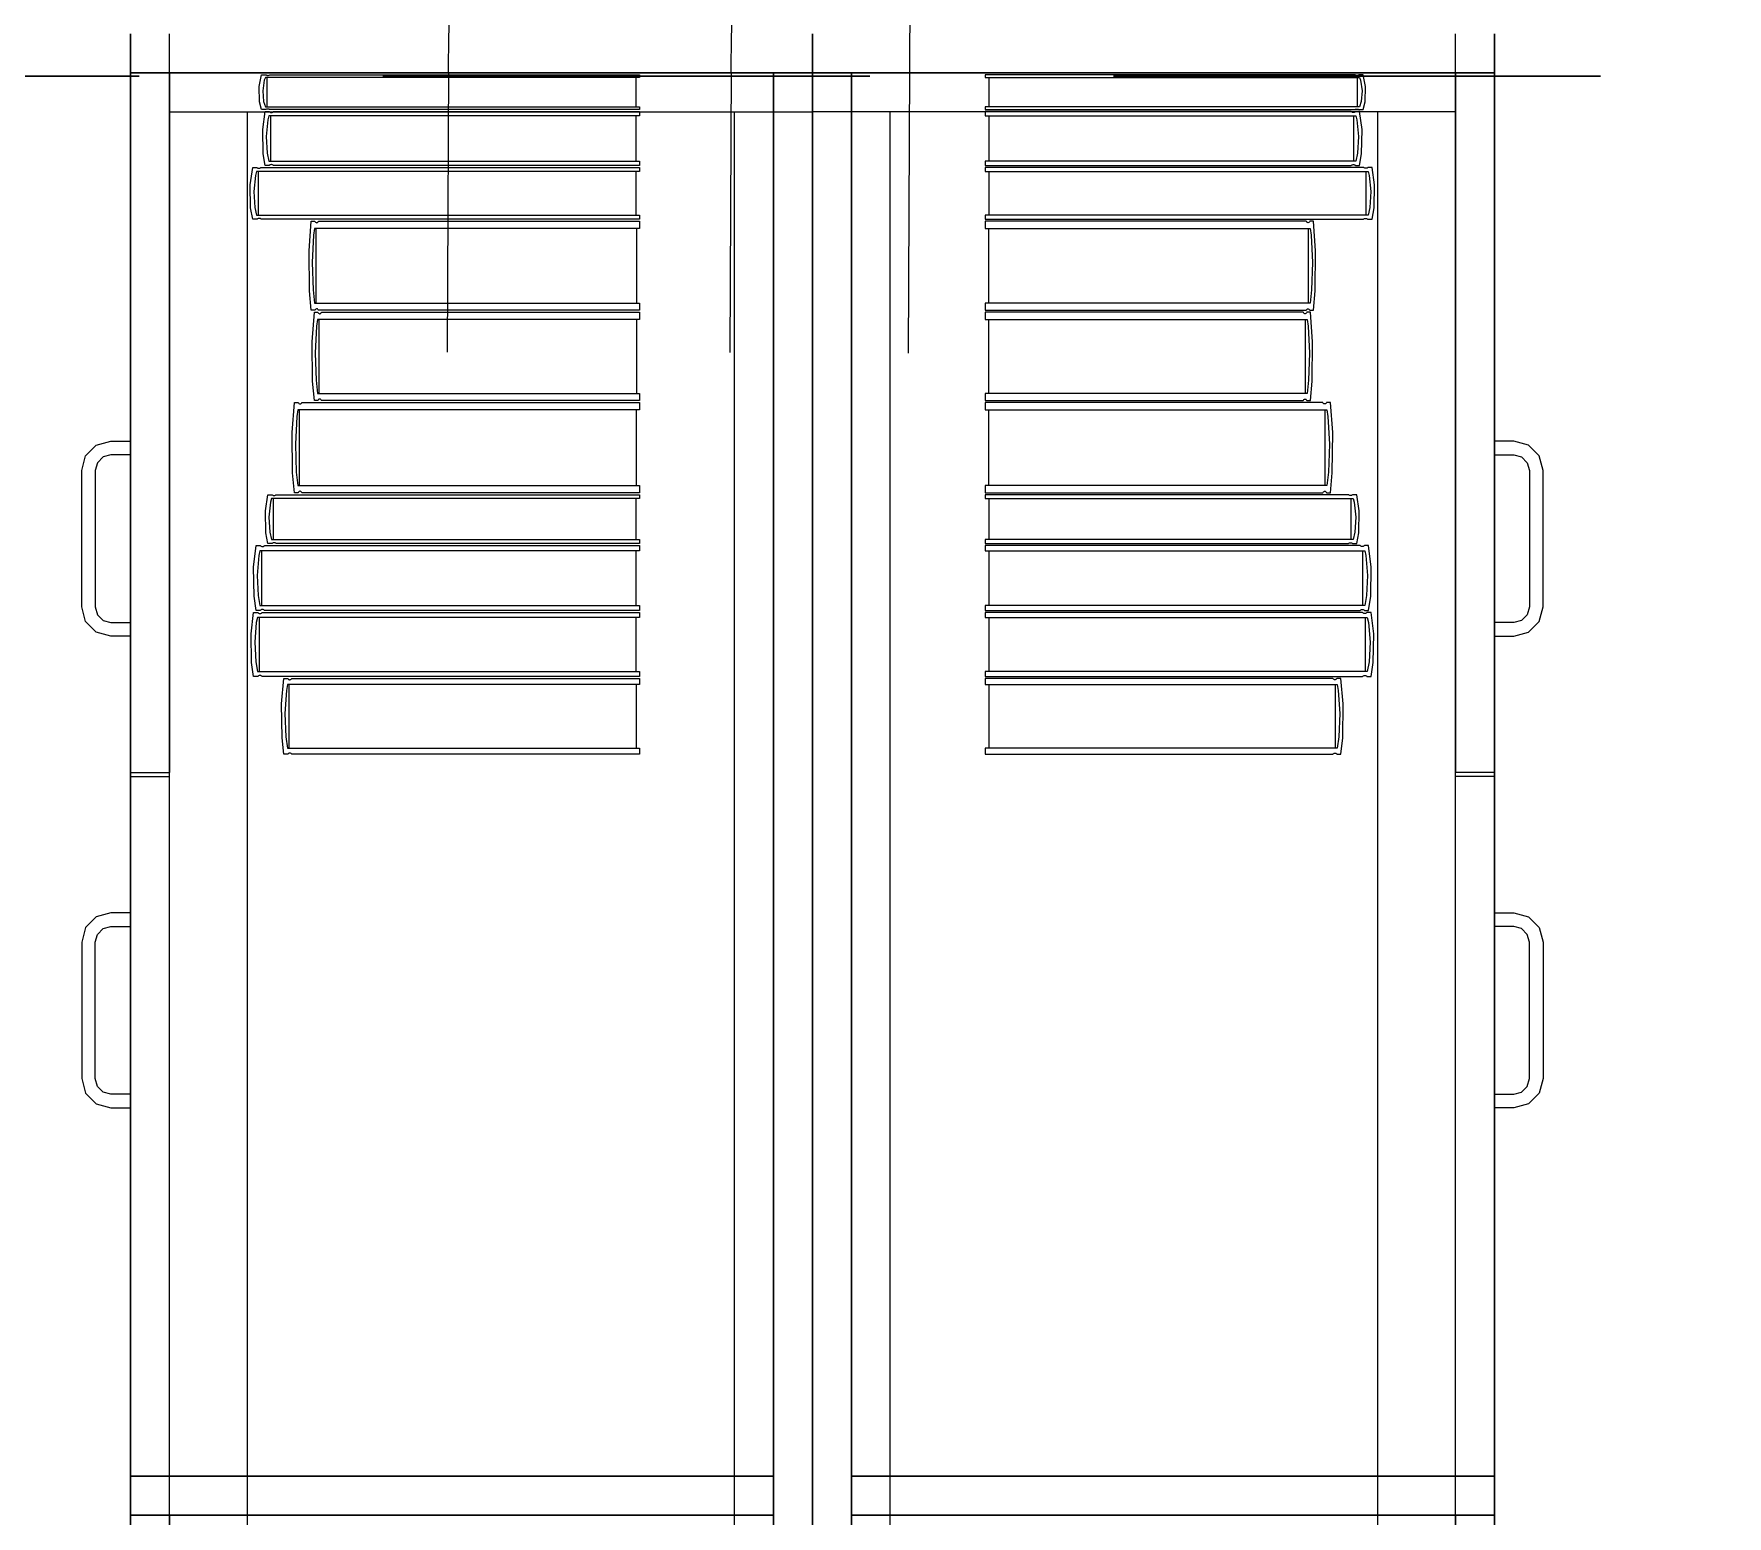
# Model space of a CAD drawing. Header units: inches. Extents: x -19 to 5698, y -728 to 92.
# Drawn here: x 288.664 to 289.534, y 22.592 to 23.352 of the extents above; entities that cross this region are included whole.
import ezdxf

# ---------------------------------------------------------------- set-up
doc = ezdxf.new("R2010")
doc.units = ezdxf.units.IN
doc.header["$MEASUREMENT"] = 0
doc.set_wipeout_variables(frame=1)
for name, pattern in [('HIDDEN', [0.375, 0.25, -0.125]), ('RAYITAS', [0.375, 0.25, -0.125]), ('Wipeout_Contour', [1, 0, -1])]:
    doc.linetypes.add(name, pattern=pattern)
for name, color, linetype, lineweight in [('00 conduct tomacorr', 120, 'HIDDEN', 30), ('T-TECHO-E', 150, 'Continuous', 20), ('TOMACORRIENTE', 22, 'RAYITAS', 9)]:
    doc.layers.add(name, color=color, linetype=linetype, lineweight=lineweight)
doc.layers.add('Interior - Mobiliario', color=7, linetype='Continuous')

# ---------------------------------------------------------------- blocks, each defined once
blk = doc.blocks.new('a')
at = {"layer": 'TOMACORRIENTE', "ltscale": 0.05}
h = blk.add_hatch(color=4, dxfattribs=at)
edge = h.paths.add_edge_path()
edge.add_arc((0, 0.0752), 0.02106, 0, 360)
at = {"layer": 'TOMACORRIENTE', "color": 4}
for p, q in [((-0.14553, 0.09625), (-0.0515, 0.09625)), ((-0.09851, 0.09625), (-0.09851, -0.09657)), ((0, 0.09625), (0, -0.09625)), ((0.06232, -0.09625), (0.06232, 0.09625))]:
    blk.add_line(p, q, dxfattribs=at)
blk.add_circle((0, 0.0752), 0.02106, dxfattribs=at)
blk = doc.blocks.new('CABLE 3FACE')
at = {"layer": 'T-TECHO-E', "rotation": 59.94170052614085}
blk.add_blockref('a', (0, 0), dxfattribs=at)

msp = doc.modelspace()

# ---------------------------------------------------------------- linework, layer by layer
at = {"layer": 'Interior - Mobiliario', "color": 175, "linetype": 'Continuous', "lineweight": 13}
for p, q in [((288.73403, 21.87237), (288.73403, 23.33237)), ((288.73403, 23.33237), (289.04403, 23.33237)), ((288.78031, 23.31742), (288.78007, 23.32541)), ((289.04403, 23.33237), (289.04403, 21.87237)), ((289.08403, 23.33237), (289.08403, 21.87237)), ((289.39403, 23.33237), (289.08403, 23.33237)), ((289.34775, 23.31742), (289.34799, 23.32541)), ((289.39403, 21.87237), (289.39403, 23.33237)), ((288.78137, 23.3135), (288.78031, 23.31742)), ((288.78193, 23.32311), (288.78242, 23.31761)), ((288.78242, 23.31761), (288.78331, 23.31493)), ((289.34564, 23.31761), (289.34475, 23.31493)), ((289.34613, 23.32311), (289.34564, 23.31761)), ((289.34669, 23.3135), (289.34775, 23.31742)), ((288.73403, 23.31237), (288.77403, 23.31237)), ((288.77403, 23.31237), (289.02403, 23.31237)), ((288.78348, 23.3135), (288.78137, 23.3135)), ((288.78192, 23.30328), (288.78321, 23.3125)), ((288.78321, 23.3125), (288.7853, 23.3125)), ((288.78331, 23.31493), (288.97537, 23.31493)), ((288.78359, 23.31357), (288.78348, 23.3135)), ((288.78384, 23.31368), (288.78359, 23.31357)), ((288.78457, 23.30819), (288.78376, 23.29971)), ((288.7841, 23.31376), (288.78384, 23.31368)), ((288.78438, 23.3138), (288.7841, 23.31376)), ((288.78467, 23.3138), (288.78438, 23.3138)), ((288.78514, 23.31029), (288.78457, 23.30819)), ((288.78495, 23.31377), (288.78467, 23.3138)), ((288.78522, 23.3137), (288.78495, 23.31377)), ((288.97537, 23.31029), (288.78514, 23.31029)), ((288.78547, 23.3136), (288.78522, 23.3137)), ((288.7853, 23.3125), (288.78546, 23.31235)), ((288.78546, 23.31235), (288.78571, 23.3122)), ((288.78563, 23.3135), (288.78547, 23.3136)), ((288.97537, 23.3135), (288.78563, 23.3135)), ((288.78571, 23.3122), (288.78598, 23.31209)), ((288.78598, 23.31209), (288.78626, 23.31204)), ((288.7861, 23.28705), (288.7861, 23.31029)), ((288.78626, 23.31204), (288.78654, 23.31205)), ((288.78654, 23.31205), (288.78682, 23.31211)), ((288.78682, 23.31211), (288.78708, 23.31223)), ((288.78708, 23.31223), (288.78733, 23.31239)), ((288.78733, 23.31239), (288.78743, 23.3125)), ((288.78743, 23.3125), (288.97537, 23.3125)), ((288.97345, 23.31029), (288.97345, 23.28705)), ((288.97537, 23.31493), (288.97537, 23.3135)), ((288.97537, 23.3125), (288.97537, 23.31029)), ((289.35403, 23.31237), (289.10403, 23.31237)), ((289.34475, 23.31493), (289.15269, 23.31493)), ((289.15269, 23.31493), (289.15269, 23.3135)), ((289.15269, 23.3135), (289.34243, 23.3135)), ((289.34063, 23.3125), (289.15269, 23.3125)), ((289.15269, 23.3125), (289.15269, 23.31029)), ((289.15269, 23.31029), (289.34292, 23.31029)), ((289.15461, 23.31029), (289.15461, 23.28705)), ((289.34073, 23.31239), (289.34063, 23.3125)), ((289.34098, 23.31223), (289.34073, 23.31239)), ((289.34124, 23.31211), (289.34098, 23.31223)), ((289.34152, 23.31205), (289.34124, 23.31211)), ((289.3418, 23.31204), (289.34152, 23.31205)), ((289.34208, 23.31209), (289.3418, 23.31204)), ((289.34196, 23.28705), (289.34196, 23.31029)), ((289.34235, 23.3122), (289.34208, 23.31209)), ((289.3426, 23.31235), (289.34235, 23.3122)), ((289.34243, 23.3135), (289.34259, 23.3136)), ((289.34259, 23.3136), (289.34284, 23.3137)), ((289.34275, 23.3125), (289.3426, 23.31235)), ((289.34484, 23.3125), (289.34275, 23.3125)), ((289.34284, 23.3137), (289.34311, 23.31377)), ((289.34292, 23.31029), (289.34349, 23.30819)), ((289.34311, 23.31377), (289.34339, 23.3138)), ((289.34339, 23.3138), (289.34368, 23.3138)), ((289.34349, 23.30819), (289.34429, 23.29971)), ((289.34368, 23.3138), (289.34396, 23.31376)), ((289.34396, 23.31376), (289.34422, 23.31368)), ((289.34422, 23.31368), (289.34447, 23.31357)), ((289.34447, 23.31357), (289.34458, 23.3135)), ((289.34458, 23.3135), (289.34669, 23.3135)), ((289.34613, 23.30328), (289.34484, 23.3125)), ((289.39403, 23.31237), (289.35403, 23.31237)), ((288.78216, 23.2909), (288.78192, 23.30328)), ((288.78376, 23.29971), (288.78425, 23.29119)), ((289.34429, 23.29971), (289.3438, 23.29119)), ((289.34589, 23.2909), (289.34613, 23.30328)), ((288.78321, 23.28483), (288.78216, 23.2909)), ((288.78425, 23.29119), (288.78514, 23.28705)), ((289.3438, 23.29119), (289.34292, 23.28705)), ((289.34484, 23.28483), (289.34589, 23.2909)), ((288.77546, 23.27497), (288.7768, 23.28383)), ((288.7768, 23.28383), (288.77896, 23.28383)), ((288.77878, 23.28171), (288.77819, 23.27969)), ((288.97537, 23.28171), (288.77878, 23.28171)), ((288.77896, 23.28383), (288.77912, 23.28369)), ((288.77912, 23.28369), (288.77938, 23.28354)), ((288.77938, 23.28354), (288.77965, 23.28344)), ((288.77965, 23.28344), (288.77994, 23.28339)), ((288.77978, 23.25939), (288.77978, 23.28171)), ((288.77994, 23.28339), (288.78023, 23.2834)), ((288.78023, 23.2834), (288.78052, 23.28346)), ((288.78052, 23.28346), (288.78079, 23.28357)), ((288.78079, 23.28357), (288.78104, 23.28373)), ((288.78104, 23.28373), (288.78115, 23.28383)), ((288.78115, 23.28383), (288.97537, 23.28383)), ((288.7853, 23.28483), (288.78321, 23.28483)), ((288.78514, 23.28705), (288.97537, 23.28705)), ((288.78541, 23.28494), (288.7853, 23.28483)), ((288.78565, 23.28511), (288.78541, 23.28494)), ((288.78592, 23.28523), (288.78565, 23.28511)), ((288.7862, 23.28529), (288.78592, 23.28523)), ((288.78648, 23.2853), (288.7862, 23.28529)), ((288.78676, 23.28524), (288.78648, 23.2853)), ((288.78703, 23.28514), (288.78676, 23.28524)), ((288.78727, 23.28498), (288.78703, 23.28514)), ((288.78743, 23.28483), (288.78727, 23.28498)), ((288.97537, 23.28483), (288.78743, 23.28483)), ((288.97339, 23.28171), (288.97339, 23.25939)), ((288.97537, 23.28705), (288.97537, 23.28483)), ((288.97537, 23.28383), (288.97537, 23.28171)), ((289.34292, 23.28705), (289.15269, 23.28705)), ((289.15269, 23.28705), (289.15269, 23.28483)), ((289.15269, 23.28483), (289.34063, 23.28483)), ((289.3469, 23.28383), (289.15269, 23.28383)), ((289.15269, 23.28383), (289.15269, 23.28171)), ((289.15269, 23.28171), (289.34928, 23.28171)), ((289.15467, 23.28171), (289.15467, 23.25939)), ((289.34063, 23.28483), (289.34078, 23.28498)), ((289.34078, 23.28498), (289.34103, 23.28514)), ((289.34103, 23.28514), (289.3413, 23.28524)), ((289.3413, 23.28524), (289.34158, 23.2853)), ((289.34158, 23.2853), (289.34186, 23.28529)), ((289.34186, 23.28529), (289.34214, 23.28523)), ((289.34214, 23.28523), (289.34241, 23.28511)), ((289.34241, 23.28511), (289.34265, 23.28494)), ((289.34265, 23.28494), (289.34275, 23.28483)), ((289.34275, 23.28483), (289.34484, 23.28483)), ((289.34701, 23.28373), (289.3469, 23.28383)), ((289.34726, 23.28357), (289.34701, 23.28373)), ((289.34754, 23.28346), (289.34726, 23.28357)), ((289.34782, 23.2834), (289.34754, 23.28346)), ((289.34812, 23.28339), (289.34782, 23.2834)), ((289.34841, 23.28344), (289.34812, 23.28339)), ((289.34828, 23.25939), (289.34828, 23.28171)), ((289.34868, 23.28354), (289.34841, 23.28344)), ((289.34894, 23.28369), (289.34868, 23.28354)), ((289.3491, 23.28383), (289.34894, 23.28369)), ((289.35126, 23.28383), (289.3491, 23.28383)), ((289.34928, 23.28171), (289.34986, 23.27969)), ((289.35259, 23.27497), (289.35126, 23.28383)), ((288.77571, 23.26309), (288.77546, 23.27497)), ((288.77819, 23.27969), (288.77737, 23.27155)), ((289.34986, 23.27969), (289.35069, 23.27155)), ((289.35235, 23.26309), (289.35259, 23.27497)), ((288.77737, 23.27155), (288.77787, 23.26337)), ((289.35069, 23.27155), (289.35019, 23.26337)), ((288.7768, 23.25726), (288.77571, 23.26309)), ((288.77896, 23.25726), (288.7768, 23.25726)), ((288.77787, 23.26337), (288.77878, 23.25939)), ((288.77878, 23.25939), (288.97537, 23.25939)), ((288.77907, 23.25737), (288.77896, 23.25726)), ((288.77932, 23.25753), (288.77907, 23.25737)), ((288.77959, 23.25764), (288.77932, 23.25753)), ((288.77988, 23.2577), (288.77959, 23.25764)), ((288.78017, 23.25771), (288.77988, 23.2577)), ((288.78046, 23.25766), (288.78017, 23.25771)), ((288.78074, 23.25756), (288.78046, 23.25766)), ((288.78099, 23.25741), (288.78074, 23.25756)), ((288.78115, 23.25726), (288.78099, 23.25741)), ((288.97537, 23.25726), (288.78115, 23.25726)), ((288.80575, 23.24101), (288.80688, 23.25626)), ((288.80688, 23.25626), (288.80871, 23.25626)), ((288.80871, 23.25626), (288.80885, 23.25602)), ((288.80885, 23.25602), (288.80907, 23.25576)), ((288.80907, 23.25576), (288.8093, 23.25558)), ((288.8093, 23.25558), (288.80955, 23.2555)), ((288.80955, 23.2555), (288.8098, 23.25551)), ((288.8098, 23.25551), (288.81004, 23.25561)), ((288.81004, 23.25561), (288.81027, 23.25581)), ((288.81027, 23.25581), (288.81049, 23.25609)), ((288.81049, 23.25609), (288.81058, 23.25626)), ((288.81058, 23.25626), (288.97537, 23.25626)), ((288.97537, 23.25939), (288.97537, 23.25726)), ((288.97537, 23.25626), (288.97537, 23.2526)), ((289.34928, 23.25939), (289.15269, 23.25939)), ((289.15269, 23.25939), (289.15269, 23.25726)), ((289.15269, 23.25726), (289.3469, 23.25726)), ((289.31748, 23.25626), (289.15269, 23.25626)), ((289.15269, 23.25626), (289.15269, 23.2526)), ((289.31757, 23.25609), (289.31748, 23.25626)), ((289.31778, 23.25581), (289.31757, 23.25609)), ((289.31802, 23.25561), (289.31778, 23.25581)), ((289.31826, 23.25551), (289.31802, 23.25561)), ((289.31851, 23.2555), (289.31826, 23.25551)), ((289.31875, 23.25558), (289.31851, 23.2555)), ((289.31899, 23.25576), (289.31875, 23.25558)), ((289.31921, 23.25602), (289.31899, 23.25576)), ((289.31935, 23.25626), (289.31921, 23.25602)), ((289.32118, 23.25626), (289.31935, 23.25626)), ((289.32231, 23.24101), (289.32118, 23.25626)), ((289.3469, 23.25726), (289.34707, 23.25741)), ((289.34707, 23.25741), (289.34732, 23.25756)), ((289.34732, 23.25756), (289.3476, 23.25766)), ((289.3476, 23.25766), (289.34789, 23.25771)), ((289.34789, 23.25771), (289.34818, 23.2577)), ((289.34818, 23.2577), (289.34847, 23.25764)), ((289.34847, 23.25764), (289.34874, 23.25753)), ((289.34874, 23.25753), (289.34899, 23.25737)), ((289.34899, 23.25737), (289.3491, 23.25726)), ((289.3491, 23.25726), (289.35126, 23.25726)), ((289.35019, 23.26337), (289.34928, 23.25939)), ((289.35126, 23.25726), (289.35235, 23.26309)), ((288.80807, 23.24914), (288.80736, 23.23512)), ((288.80857, 23.2526), (288.80807, 23.24914)), ((288.97537, 23.2526), (288.80857, 23.2526)), ((288.80941, 23.21419), (288.80941, 23.2526)), ((288.97369, 23.2526), (288.97369, 23.21419)), ((289.15269, 23.2526), (289.31949, 23.2526)), ((289.15437, 23.2526), (289.15437, 23.21419)), ((289.31865, 23.21419), (289.31865, 23.2526)), ((289.31949, 23.2526), (289.31999, 23.24914)), ((289.31999, 23.24914), (289.32069, 23.23512)), ((288.80596, 23.22056), (288.80575, 23.24101)), ((289.3221, 23.22056), (289.32231, 23.24101)), ((288.80736, 23.23512), (288.80779, 23.22104)), ((289.32069, 23.23512), (289.32027, 23.22104)), ((288.80688, 23.21054), (288.80596, 23.22056)), ((288.80779, 23.22104), (288.80857, 23.21419)), ((289.32027, 23.22104), (289.31949, 23.21419)), ((289.32118, 23.21054), (289.3221, 23.22056)), ((288.80857, 23.21419), (288.97537, 23.21419)), ((288.97537, 23.21419), (288.97537, 23.21054)), ((289.31949, 23.21419), (289.15269, 23.21419)), ((289.15269, 23.21419), (289.15269, 23.21054)), ((288.80871, 23.21054), (288.80688, 23.21054)), ((288.80733, 23.19443), (288.80845, 23.20954)), ((288.80845, 23.20954), (288.81026, 23.20954)), ((288.80881, 23.21071), (288.80871, 23.21054)), ((288.80902, 23.21099), (288.80881, 23.21071)), ((288.80925, 23.21118), (288.80902, 23.21099)), ((288.80949, 23.21129), (288.80925, 23.21118)), ((288.80974, 23.2113), (288.80949, 23.21129)), ((288.81012, 23.20591), (288.80962, 23.20248)), ((288.80999, 23.21122), (288.80974, 23.2113)), ((288.81022, 23.21104), (288.80999, 23.21122)), ((288.97537, 23.20591), (288.81012, 23.20591)), ((288.81044, 23.21078), (288.81022, 23.21104)), ((288.81026, 23.20954), (288.8104, 23.20929)), ((288.8104, 23.20929), (288.81062, 23.20903)), ((288.81058, 23.21054), (288.81044, 23.21078)), ((288.97537, 23.21054), (288.81058, 23.21054)), ((288.81062, 23.20903), (288.81085, 23.20886)), ((288.81085, 23.20886), (288.81109, 23.20878)), ((288.81095, 23.16787), (288.81095, 23.20591)), ((288.81109, 23.20878), (288.81134, 23.20879)), ((288.81134, 23.20879), (288.81158, 23.20889)), ((288.81158, 23.20889), (288.81181, 23.20908)), ((288.81181, 23.20908), (288.81202, 23.20936)), ((288.81202, 23.20936), (288.81211, 23.20954)), ((288.81211, 23.20954), (288.97537, 23.20954)), ((288.9737, 23.20591), (288.9737, 23.16787)), ((288.97537, 23.20954), (288.97537, 23.20591)), ((289.15269, 23.21054), (289.31748, 23.21054)), ((289.31594, 23.20954), (289.15269, 23.20954)), ((289.15269, 23.20954), (289.15269, 23.20591)), ((289.15269, 23.20591), (289.31794, 23.20591)), ((289.15436, 23.20591), (289.15436, 23.16787)), ((289.31604, 23.20936), (289.31594, 23.20954)), ((289.31625, 23.20908), (289.31604, 23.20936)), ((289.31648, 23.20889), (289.31625, 23.20908)), ((289.31672, 23.20879), (289.31648, 23.20889)), ((289.31696, 23.20878), (289.31672, 23.20879)), ((289.31721, 23.20886), (289.31696, 23.20878)), ((289.3171, 23.16787), (289.3171, 23.20591)), ((289.31744, 23.20903), (289.31721, 23.20886)), ((289.31766, 23.20929), (289.31744, 23.20903)), ((289.31748, 23.21054), (289.31762, 23.21078)), ((289.31762, 23.21078), (289.31783, 23.21104)), ((289.31779, 23.20954), (289.31766, 23.20929)), ((289.31961, 23.20954), (289.31779, 23.20954)), ((289.31783, 23.21104), (289.31807, 23.21122)), ((289.31794, 23.20591), (289.31843, 23.20248)), ((289.31807, 23.21122), (289.31831, 23.2113)), ((289.31831, 23.2113), (289.31856, 23.21129)), ((289.31856, 23.21129), (289.31881, 23.21118)), ((289.31881, 23.21118), (289.31904, 23.21099)), ((289.31904, 23.21099), (289.31925, 23.21071)), ((289.31925, 23.21071), (289.31935, 23.21054)), ((289.31935, 23.21054), (289.32118, 23.21054)), ((289.32073, 23.19443), (289.31961, 23.20954)), ((288.80754, 23.17418), (288.80733, 23.19443)), ((288.80962, 23.20248), (288.80893, 23.18859)), ((289.31843, 23.20248), (289.31913, 23.18859)), ((289.32052, 23.17418), (289.32073, 23.19443)), ((288.80893, 23.18859), (288.80935, 23.17466)), ((289.31913, 23.18859), (289.31871, 23.17466)), ((288.80845, 23.16425), (288.80754, 23.17418)), ((288.80935, 23.17466), (288.81012, 23.16787)), ((289.31871, 23.17466), (289.31794, 23.16787)), ((289.31961, 23.16425), (289.32052, 23.17418)), ((288.79699, 23.14781), (288.79818, 23.16325)), ((288.79818, 23.16325), (288.8001, 23.16325)), ((288.79995, 23.15955), (288.79942, 23.15603)), ((288.97537, 23.15955), (288.79995, 23.15955)), ((288.8001, 23.16325), (288.80025, 23.163)), ((288.80025, 23.163), (288.80048, 23.16274)), ((288.80048, 23.16274), (288.80073, 23.16256)), ((288.80073, 23.16256), (288.80098, 23.16248)), ((288.80084, 23.12065), (288.80084, 23.15955)), ((288.80098, 23.16248), (288.80125, 23.16249)), ((288.80125, 23.16249), (288.8015, 23.16259)), ((288.8015, 23.16259), (288.80175, 23.16279)), ((288.80175, 23.16279), (288.80197, 23.16307)), ((288.80197, 23.16307), (288.80207, 23.16325)), ((288.80207, 23.16325), (288.97537, 23.16325)), ((288.81026, 23.16425), (288.80845, 23.16425)), ((288.81012, 23.16787), (288.97537, 23.16787)), ((288.81036, 23.16443), (288.81026, 23.16425)), ((288.81057, 23.1647), (288.81036, 23.16443)), ((288.8108, 23.16489), (288.81057, 23.1647)), ((288.81104, 23.165), (288.8108, 23.16489)), ((288.81129, 23.16501), (288.81104, 23.165)), ((288.81153, 23.16493), (288.81129, 23.16501)), ((288.81176, 23.16475), (288.81153, 23.16493)), ((288.81198, 23.16449), (288.81176, 23.16475)), ((288.81211, 23.16425), (288.81198, 23.16449)), ((288.97537, 23.16425), (288.81211, 23.16425)), ((288.9736, 23.15955), (288.9736, 23.12065)), ((288.97537, 23.16787), (288.97537, 23.16425)), ((288.97537, 23.16325), (288.97537, 23.15955)), ((289.31794, 23.16787), (289.15269, 23.16787)), ((289.15269, 23.16787), (289.15269, 23.16425)), ((289.15269, 23.16425), (289.31594, 23.16425)), ((289.32599, 23.16325), (289.15269, 23.16325)), ((289.15269, 23.16325), (289.15269, 23.15955)), ((289.15269, 23.15955), (289.32811, 23.15955)), ((289.15446, 23.15955), (289.15446, 23.12065)), ((289.31594, 23.16425), (289.31608, 23.16449)), ((289.31608, 23.16449), (289.3163, 23.16475)), ((289.3163, 23.16475), (289.31653, 23.16493)), ((289.31653, 23.16493), (289.31677, 23.16501)), ((289.31677, 23.16501), (289.31702, 23.165)), ((289.31702, 23.165), (289.31726, 23.16489)), ((289.31726, 23.16489), (289.31749, 23.1647)), ((289.31749, 23.1647), (289.3177, 23.16443)), ((289.3177, 23.16443), (289.31779, 23.16425)), ((289.31779, 23.16425), (289.31961, 23.16425)), ((289.32609, 23.16307), (289.32599, 23.16325)), ((289.32631, 23.16279), (289.32609, 23.16307)), ((289.32656, 23.16259), (289.32631, 23.16279)), ((289.32681, 23.16249), (289.32656, 23.16259)), ((289.32707, 23.16248), (289.32681, 23.16249)), ((289.32733, 23.16256), (289.32707, 23.16248)), ((289.32722, 23.12065), (289.32722, 23.15955)), ((289.32758, 23.16274), (289.32733, 23.16256)), ((289.32781, 23.163), (289.32758, 23.16274)), ((289.32795, 23.16325), (289.32781, 23.163)), ((289.32988, 23.16325), (289.32795, 23.16325)), ((289.32811, 23.15955), (289.32863, 23.15603)), ((289.33107, 23.14781), (289.32988, 23.16325)), ((288.79942, 23.15603), (288.79869, 23.14184)), ((289.32863, 23.15603), (289.32937, 23.14184)), ((288.69653, 23.14136), (288.70403, 23.14337)), ((288.70403, 23.14337), (288.71403, 23.14337)), ((288.71403, 23.14337), (288.71403, 23.13637)), ((288.79721, 23.1271), (288.79699, 23.14781)), ((289.33085, 23.1271), (289.33107, 23.14781)), ((289.42403, 23.14337), (289.41403, 23.14337)), ((289.41403, 23.14337), (289.41403, 23.13637)), ((289.43153, 23.14136), (289.42403, 23.14337)), ((288.68903, 23.12837), (288.69104, 23.13587)), ((288.69104, 23.13587), (288.69653, 23.14136)), ((288.70003, 23.1353), (288.6971, 23.13237)), ((288.70403, 23.13637), (288.70003, 23.1353)), ((288.71403, 23.13637), (288.70403, 23.13637)), ((288.79869, 23.14184), (288.79914, 23.12758)), ((289.32937, 23.14184), (289.32892, 23.12758)), ((289.41403, 23.13637), (289.42403, 23.13637)), ((289.42403, 23.13637), (289.42803, 23.1353)), ((289.42803, 23.1353), (289.43096, 23.13237)), ((289.43702, 23.13587), (289.43153, 23.14136)), ((289.43903, 23.12837), (289.43702, 23.13587)), ((288.68903, 23.05837), (288.68903, 23.12837)), ((288.6971, 23.13237), (288.69603, 23.12837)), ((288.69603, 23.12837), (288.69603, 23.05837)), ((288.79818, 23.11694), (288.79721, 23.1271)), ((288.79914, 23.12758), (288.79995, 23.12065)), ((289.32892, 23.12758), (289.32811, 23.12065)), ((289.32988, 23.11694), (289.33085, 23.1271)), ((289.43096, 23.13237), (289.43203, 23.12837)), ((289.43203, 23.12837), (289.43203, 23.05837)), ((289.43903, 23.05837), (289.43903, 23.12837)), ((288.78333, 23.10759), (288.78461, 23.11594)), ((288.78461, 23.11594), (288.78669, 23.11594)), ((288.78669, 23.11594), (288.78684, 23.11581)), ((288.78869, 23.11585), (288.7888, 23.11594)), ((288.7888, 23.11594), (288.97537, 23.11594)), ((288.8001, 23.11694), (288.79818, 23.11694)), ((288.79995, 23.12065), (288.97537, 23.12065)), ((288.8002, 23.11712), (288.8001, 23.11694)), ((288.80043, 23.1174), (288.8002, 23.11712)), ((288.80067, 23.1176), (288.80043, 23.1174)), ((288.80093, 23.11771), (288.80067, 23.1176)), ((288.80119, 23.11772), (288.80093, 23.11771)), ((288.80145, 23.11763), (288.80119, 23.11772)), ((288.80169, 23.11746), (288.80145, 23.11763)), ((288.80192, 23.11719), (288.80169, 23.11746)), ((288.80207, 23.11694), (288.80192, 23.11719)), ((288.97537, 23.11694), (288.80207, 23.11694)), ((288.97537, 23.12065), (288.97537, 23.11694)), ((288.97537, 23.11594), (288.97537, 23.11394)), ((289.32811, 23.12065), (289.15269, 23.12065)), ((289.15269, 23.12065), (289.15269, 23.11694)), ((289.15269, 23.11694), (289.32599, 23.11694)), ((289.33926, 23.11594), (289.15269, 23.11594)), ((289.15269, 23.11594), (289.15269, 23.11394)), ((289.32599, 23.11694), (289.32614, 23.11719)), ((289.32614, 23.11719), (289.32637, 23.11746)), ((289.32637, 23.11746), (289.32661, 23.11763)), ((289.32661, 23.11763), (289.32687, 23.11772)), ((289.32687, 23.11772), (289.32713, 23.11771)), ((289.32713, 23.11771), (289.32739, 23.1176)), ((289.32739, 23.1176), (289.32763, 23.1174)), ((289.32763, 23.1174), (289.32786, 23.11712)), ((289.32786, 23.11712), (289.32795, 23.11694)), ((289.32795, 23.11694), (289.32988, 23.11694)), ((289.33936, 23.11585), (289.33926, 23.11594)), ((289.34137, 23.11594), (289.34121, 23.11581)), ((289.34344, 23.11594), (289.34137, 23.11594)), ((289.34473, 23.10759), (289.34344, 23.11594)), ((288.78357, 23.09638), (288.78333, 23.10759)), ((288.78596, 23.11204), (288.78516, 23.10435)), ((288.78652, 23.11394), (288.78596, 23.11204)), ((288.97537, 23.11394), (288.78652, 23.11394)), ((288.78684, 23.11581), (288.78709, 23.11567)), ((288.78709, 23.11567), (288.78736, 23.11557)), ((288.78736, 23.11557), (288.78763, 23.11552)), ((288.78748, 23.09289), (288.78748, 23.11394)), ((288.78763, 23.11552), (288.78792, 23.11553)), ((288.78792, 23.11553), (288.78819, 23.11559)), ((288.78819, 23.11559), (288.78845, 23.11569)), ((288.78845, 23.11569), (288.78869, 23.11585)), ((288.97346, 23.11394), (288.97346, 23.09289)), ((289.15269, 23.11394), (289.34154, 23.11394)), ((289.15459, 23.11394), (289.15459, 23.09289)), ((289.3396, 23.11569), (289.33936, 23.11585)), ((289.33987, 23.11559), (289.3396, 23.11569)), ((289.34014, 23.11553), (289.33987, 23.11559)), ((289.34042, 23.11552), (289.34014, 23.11553)), ((289.3407, 23.11557), (289.34042, 23.11552)), ((289.34058, 23.09289), (289.34058, 23.11394)), ((289.34097, 23.11567), (289.3407, 23.11557)), ((289.34121, 23.11581), (289.34097, 23.11567)), ((289.34154, 23.11394), (289.3421, 23.11204)), ((289.3421, 23.11204), (289.3429, 23.10435)), ((289.34449, 23.09638), (289.34473, 23.10759)), ((288.78516, 23.10435), (288.78564, 23.09664)), ((289.3429, 23.10435), (289.34241, 23.09664)), ((288.77725, 23.07875), (288.77857, 23.08988)), ((288.77857, 23.08988), (288.78071, 23.08988)), ((288.78071, 23.08988), (288.78087, 23.0897)), ((288.78278, 23.08975), (288.78289, 23.08988)), ((288.78289, 23.08988), (288.97537, 23.08988)), ((288.78461, 23.09088), (288.78357, 23.09638)), ((288.78669, 23.09088), (288.78461, 23.09088)), ((288.78564, 23.09664), (288.78652, 23.09289)), ((288.78652, 23.09289), (288.97537, 23.09289)), ((288.78679, 23.09098), (288.78669, 23.09088)), ((288.78703, 23.09113), (288.78679, 23.09098)), ((288.7873, 23.09124), (288.78703, 23.09113)), ((288.78757, 23.0913), (288.7873, 23.09124)), ((288.78785, 23.0913), (288.78757, 23.0913)), ((288.78813, 23.09126), (288.78785, 23.0913)), ((288.7884, 23.09116), (288.78813, 23.09126)), ((288.78864, 23.09102), (288.7884, 23.09116)), ((288.7888, 23.09088), (288.78864, 23.09102)), ((288.97537, 23.09088), (288.7888, 23.09088)), ((288.97537, 23.09289), (288.97537, 23.09088)), ((288.97537, 23.08988), (288.97537, 23.08721)), ((289.34154, 23.09289), (289.15269, 23.09289)), ((289.15269, 23.09289), (289.15269, 23.09088)), ((289.15269, 23.09088), (289.33926, 23.09088)), ((289.34517, 23.08988), (289.15269, 23.08988)), ((289.15269, 23.08988), (289.15269, 23.08721)), ((289.33926, 23.09088), (289.33941, 23.09102)), ((289.33941, 23.09102), (289.33966, 23.09116)), ((289.33966, 23.09116), (289.33993, 23.09126)), ((289.33993, 23.09126), (289.3402, 23.0913)), ((289.3402, 23.0913), (289.34049, 23.0913)), ((289.34049, 23.0913), (289.34076, 23.09124)), ((289.34076, 23.09124), (289.34102, 23.09113)), ((289.34102, 23.09113), (289.34127, 23.09098)), ((289.34127, 23.09098), (289.34137, 23.09088)), ((289.34137, 23.09088), (289.34344, 23.09088)), ((289.34241, 23.09664), (289.34154, 23.09289)), ((289.34344, 23.09088), (289.34449, 23.09638)), ((289.34528, 23.08975), (289.34517, 23.08988)), ((289.34735, 23.08988), (289.34719, 23.0897)), ((289.34949, 23.08988), (289.34735, 23.08988)), ((289.35081, 23.07875), (289.34949, 23.08988)), ((288.77996, 23.08468), (288.77913, 23.07444)), ((288.78054, 23.08721), (288.77996, 23.08468)), ((288.97537, 23.08721), (288.78054, 23.08721)), ((288.78087, 23.0897), (288.78113, 23.08951)), ((288.78113, 23.08951), (288.7814, 23.08939)), ((288.7814, 23.08939), (288.78169, 23.08933)), ((288.78152, 23.05916), (288.78152, 23.08721)), ((288.78169, 23.08933), (288.78198, 23.08933)), ((288.78198, 23.08933), (288.78226, 23.08941)), ((288.78226, 23.08941), (288.78253, 23.08955)), ((288.78253, 23.08955), (288.78278, 23.08975)), ((288.9734, 23.08721), (288.9734, 23.05916)), ((289.15269, 23.08721), (289.34752, 23.08721)), ((289.15465, 23.08721), (289.15465, 23.05916)), ((289.34553, 23.08955), (289.34528, 23.08975)), ((289.3458, 23.08941), (289.34553, 23.08955)), ((289.34608, 23.08933), (289.3458, 23.08941)), ((289.34637, 23.08933), (289.34608, 23.08933)), ((289.34666, 23.08939), (289.34637, 23.08933)), ((289.34654, 23.05916), (289.34654, 23.08721)), ((289.34693, 23.08951), (289.34666, 23.08939)), ((289.34719, 23.0897), (289.34693, 23.08951)), ((289.34752, 23.08721), (289.3481, 23.08468)), ((289.3481, 23.08468), (289.34892, 23.07444)), ((288.77749, 23.06381), (288.77725, 23.07875)), ((288.77913, 23.07444), (288.77963, 23.06416)), ((289.34892, 23.07444), (289.34842, 23.06416)), ((289.35056, 23.06381), (289.35081, 23.07875)), ((288.77857, 23.05649), (288.77749, 23.06381)), ((288.77963, 23.06416), (288.78054, 23.05916)), ((289.34842, 23.06416), (289.34752, 23.05916)), ((289.34949, 23.05649), (289.35056, 23.06381)), ((288.69104, 23.05087), (288.68903, 23.05837)), ((288.69603, 23.05837), (288.6971, 23.05437)), ((288.77593, 23.04453), (288.77726, 23.05549)), ((288.77726, 23.05549), (288.77941, 23.05549)), ((288.78071, 23.05649), (288.77857, 23.05649)), ((288.77941, 23.05549), (288.77958, 23.05531)), ((288.77958, 23.05531), (288.77983, 23.05512)), ((288.77983, 23.05512), (288.78011, 23.055)), ((288.78054, 23.05916), (288.97537, 23.05916)), ((288.78082, 23.05662), (288.78071, 23.05649)), ((288.78107, 23.05682), (288.78082, 23.05662)), ((288.78098, 23.05502), (288.78125, 23.05516)), ((288.78134, 23.05696), (288.78107, 23.05682)), ((288.78125, 23.05516), (288.7815, 23.05536)), ((288.78162, 23.05704), (288.78134, 23.05696)), ((288.7815, 23.05536), (288.78161, 23.05549)), ((288.78161, 23.05549), (288.97537, 23.05549)), ((288.78191, 23.05705), (288.78162, 23.05704)), ((288.7822, 23.05699), (288.78191, 23.05705)), ((288.78247, 23.05686), (288.7822, 23.05699)), ((288.78273, 23.05667), (288.78247, 23.05686)), ((288.78289, 23.05649), (288.78273, 23.05667)), ((288.97537, 23.05649), (288.78289, 23.05649)), ((288.97537, 23.05916), (288.97537, 23.05649)), ((288.97537, 23.05549), (288.97537, 23.05286)), ((289.34752, 23.05916), (289.15269, 23.05916)), ((289.15269, 23.05916), (289.15269, 23.05649)), ((289.15269, 23.05649), (289.34517, 23.05649)), ((289.34645, 23.05549), (289.15269, 23.05549)), ((289.15269, 23.05549), (289.15269, 23.05286)), ((289.34517, 23.05649), (289.34533, 23.05667)), ((289.34533, 23.05667), (289.34558, 23.05686)), ((289.34558, 23.05686), (289.34586, 23.05699)), ((289.34586, 23.05699), (289.34615, 23.05705)), ((289.34615, 23.05705), (289.34644, 23.05704)), ((289.34644, 23.05704), (289.34672, 23.05696)), ((289.34656, 23.05536), (289.34645, 23.05549)), ((289.34681, 23.05516), (289.34656, 23.05536)), ((289.34672, 23.05696), (289.34699, 23.05682)), ((289.34708, 23.05502), (289.34681, 23.05516)), ((289.34699, 23.05682), (289.34724, 23.05662)), ((289.34724, 23.05662), (289.34735, 23.05649)), ((289.34735, 23.05649), (289.34949, 23.05649)), ((289.34822, 23.05512), (289.34795, 23.055)), ((289.34848, 23.05531), (289.34822, 23.05512)), ((289.34864, 23.05549), (289.34848, 23.05531)), ((289.3508, 23.05549), (289.34864, 23.05549)), ((289.35213, 23.04453), (289.3508, 23.05549)), ((289.43203, 23.05837), (289.43096, 23.05437)), ((289.43702, 23.05087), (289.43903, 23.05837)), ((288.69653, 23.04538), (288.69104, 23.05087)), ((288.6971, 23.05437), (288.70003, 23.05144)), ((288.70003, 23.05144), (288.70403, 23.05037)), ((288.70403, 23.05037), (288.71403, 23.05037)), ((288.71403, 23.05037), (288.71403, 23.04337)), ((288.77865, 23.05037), (288.77783, 23.04029)), ((288.77924, 23.05286), (288.77865, 23.05037)), ((288.97537, 23.05286), (288.77924, 23.05286)), ((288.78011, 23.055), (288.7804, 23.05494)), ((288.78023, 23.02525), (288.78023, 23.05286)), ((288.7804, 23.05494), (288.78069, 23.05495)), ((288.78069, 23.05495), (288.78098, 23.05502)), ((288.97339, 23.05286), (288.97339, 23.02525)), ((289.15269, 23.05286), (289.34882, 23.05286)), ((289.15467, 23.05286), (289.15467, 23.02525)), ((289.34737, 23.05495), (289.34708, 23.05502)), ((289.34766, 23.05494), (289.34737, 23.05495)), ((289.34795, 23.055), (289.34766, 23.05494)), ((289.34783, 23.02525), (289.34783, 23.05286)), ((289.34882, 23.05286), (289.3494, 23.05037)), ((289.3494, 23.05037), (289.35023, 23.04029)), ((289.41403, 23.05037), (289.41403, 23.04337)), ((289.42403, 23.05037), (289.41403, 23.05037)), ((289.42803, 23.05144), (289.42403, 23.05037)), ((289.43096, 23.05437), (289.42803, 23.05144)), ((289.43153, 23.04538), (289.43702, 23.05087)), ((288.70403, 23.04337), (288.69653, 23.04538)), ((288.71403, 23.04337), (288.70403, 23.04337)), ((288.77618, 23.02983), (288.77593, 23.04453)), ((288.77783, 23.04029), (288.77833, 23.03017)), ((289.35023, 23.04029), (289.34973, 23.03017)), ((289.35188, 23.02983), (289.35213, 23.04453)), ((289.41403, 23.04337), (289.42403, 23.04337)), ((289.42403, 23.04337), (289.43153, 23.04538)), ((288.77726, 23.02262), (288.77618, 23.02983)), ((288.77833, 23.03017), (288.77924, 23.02525)), ((289.34973, 23.03017), (289.34882, 23.02525)), ((289.3508, 23.02262), (289.35188, 23.02983)), ((288.77941, 23.02262), (288.77726, 23.02262)), ((288.77924, 23.02525), (288.97537, 23.02525)), ((288.77952, 23.02275), (288.77941, 23.02262)), ((288.77977, 23.02295), (288.77952, 23.02275)), ((288.78005, 23.02309), (288.77977, 23.02295)), ((288.78033, 23.02316), (288.78005, 23.02309)), ((288.78063, 23.02317), (288.78033, 23.02316)), ((288.78091, 23.02311), (288.78063, 23.02317)), ((288.78119, 23.02298), (288.78091, 23.02311)), ((288.78145, 23.0228), (288.78119, 23.02298)), ((288.78161, 23.02262), (288.78145, 23.0228)), ((288.97537, 23.02262), (288.78161, 23.02262)), ((288.79162, 23.00866), (288.79284, 23.02162)), ((288.79284, 23.02162), (288.79483, 23.02162)), ((288.79483, 23.02162), (288.79498, 23.02141)), ((288.79498, 23.02141), (288.79521, 23.02119)), ((288.79521, 23.02119), (288.79547, 23.02104)), ((288.79547, 23.02104), (288.79573, 23.02097)), ((288.79573, 23.02097), (288.796, 23.02098)), ((288.796, 23.02098), (288.79626, 23.02107)), ((288.79626, 23.02107), (288.79652, 23.02123)), ((288.79652, 23.02123), (288.79675, 23.02147)), ((288.79675, 23.02147), (288.79685, 23.02162)), ((288.79685, 23.02162), (288.97537, 23.02162)), ((288.97537, 23.02525), (288.97537, 23.02262)), ((288.97537, 23.02162), (288.97537, 23.01851)), ((289.34882, 23.02525), (289.15269, 23.02525)), ((289.15269, 23.02525), (289.15269, 23.02262)), ((289.15269, 23.02262), (289.34645, 23.02262)), ((289.33121, 23.02162), (289.15269, 23.02162)), ((289.15269, 23.02162), (289.15269, 23.01851)), ((289.33131, 23.02147), (289.33121, 23.02162)), ((289.33154, 23.02123), (289.33131, 23.02147)), ((289.33179, 23.02107), (289.33154, 23.02123)), ((289.33206, 23.02098), (289.33179, 23.02107)), ((289.33233, 23.02097), (289.33206, 23.02098)), ((289.33259, 23.02104), (289.33233, 23.02097)), ((289.33285, 23.02119), (289.33259, 23.02104)), ((289.33308, 23.02141), (289.33285, 23.02119)), ((289.33323, 23.02162), (289.33308, 23.02141)), ((289.33522, 23.02162), (289.33323, 23.02162)), ((289.33644, 23.00866), (289.33522, 23.02162)), ((289.34645, 23.02262), (289.34661, 23.0228)), ((289.34661, 23.0228), (289.34687, 23.02298)), ((289.34687, 23.02298), (289.34714, 23.02311)), ((289.34714, 23.02311), (289.34743, 23.02317)), ((289.34743, 23.02317), (289.34772, 23.02316)), ((289.34772, 23.02316), (289.34801, 23.02309)), ((289.34801, 23.02309), (289.34828, 23.02295)), ((289.34828, 23.02295), (289.34853, 23.02275)), ((289.34853, 23.02275), (289.34864, 23.02262)), ((289.34864, 23.02262), (289.3508, 23.02262)), ((288.79413, 23.01556), (288.79336, 23.00364)), ((288.79467, 23.01851), (288.79413, 23.01556)), ((288.97537, 23.01851), (288.79467, 23.01851)), ((288.79558, 22.98586), (288.79558, 23.01851)), ((288.97355, 23.01851), (288.97355, 22.98586)), ((289.15269, 23.01851), (289.33339, 23.01851)), ((289.15451, 23.01851), (289.15451, 22.98586)), ((289.33248, 22.98586), (289.33248, 23.01851)), ((289.33339, 23.01851), (289.33393, 23.01556)), ((289.33393, 23.01556), (289.33469, 23.00364)), ((288.79184, 22.99127), (288.79162, 23.00866)), ((288.79336, 23.00364), (288.79383, 22.99168)), ((289.33469, 23.00364), (289.33423, 22.99168)), ((289.33622, 22.99127), (289.33644, 23.00866)), ((288.79284, 22.98275), (288.79184, 22.99127)), ((288.79383, 22.99168), (288.79467, 22.98586)), ((288.79467, 22.98586), (288.97537, 22.98586)), ((288.97537, 22.98586), (288.97537, 22.98275)), ((289.33339, 22.98586), (289.15269, 22.98586)), ((289.15269, 22.98586), (289.15269, 22.98275)), ((289.33423, 22.99168), (289.33339, 22.98586)), ((289.33522, 22.98275), (289.33622, 22.99127)), ((288.79483, 22.98275), (288.79284, 22.98275)), ((288.79493, 22.9829), (288.79483, 22.98275)), ((288.79516, 22.98313), (288.79493, 22.9829)), ((288.79541, 22.9833), (288.79516, 22.98313)), ((288.79567, 22.98339), (288.79541, 22.9833)), ((288.79594, 22.9834), (288.79567, 22.98339)), ((288.79621, 22.98333), (288.79594, 22.9834)), ((288.79646, 22.98318), (288.79621, 22.98333)), ((288.7967, 22.98296), (288.79646, 22.98318)), ((288.79685, 22.98275), (288.7967, 22.98296)), ((288.97537, 22.98275), (288.79685, 22.98275)), ((289.15269, 22.98275), (289.33121, 22.98275)), ((289.33121, 22.98275), (289.33136, 22.98296)), ((289.33136, 22.98296), (289.3316, 22.98318)), ((289.3316, 22.98318), (289.33185, 22.98333)), ((289.33185, 22.98333), (289.33212, 22.9834)), ((289.33212, 22.9834), (289.33239, 22.98339)), ((289.33239, 22.98339), (289.33265, 22.9833)), ((289.33265, 22.9833), (289.3329, 22.98313)), ((289.3329, 22.98313), (289.33313, 22.9829)), ((289.33313, 22.9829), (289.33323, 22.98275)), ((289.33323, 22.98275), (289.33522, 22.98275)), ((288.71403, 22.97337), (288.73403, 22.97337)), ((288.71403, 22.97137), (288.73403, 22.97137)), ((289.41403, 22.97337), (289.39403, 22.97337)), ((289.41403, 22.97137), (289.39403, 22.97137)), ((288.69653, 22.89936), (288.69104, 22.89387)), ((288.70403, 22.90137), (288.69653, 22.89936)), ((288.71403, 22.90137), (288.70403, 22.90137)), ((288.71403, 22.89437), (288.71403, 22.90137)), ((289.41403, 22.90137), (289.42403, 22.90137)), ((289.41403, 22.89437), (289.41403, 22.90137)), ((289.42403, 22.90137), (289.43153, 22.89936)), ((289.43153, 22.89936), (289.43702, 22.89387)), ((288.69104, 22.89387), (288.68903, 22.88637)), ((288.69603, 22.88637), (288.6971, 22.89037)), ((288.6971, 22.89037), (288.70003, 22.8933)), ((288.70003, 22.8933), (288.70403, 22.89437)), ((288.70403, 22.89437), (288.71403, 22.89437)), ((289.42403, 22.89437), (289.41403, 22.89437)), ((289.42803, 22.8933), (289.42403, 22.89437)), ((289.43096, 22.89037), (289.42803, 22.8933)), ((289.43203, 22.88637), (289.43096, 22.89037)), ((289.43702, 22.89387), (289.43903, 22.88637)), ((288.68903, 22.88637), (288.68903, 22.81637)), ((288.69603, 22.81637), (288.69603, 22.88637)), ((289.43203, 22.81637), (289.43203, 22.88637)), ((289.43903, 22.88637), (289.43903, 22.81637)), ((288.68903, 22.81637), (288.69104, 22.80887)), ((288.6971, 22.81237), (288.69603, 22.81637)), ((288.70003, 22.80944), (288.6971, 22.81237)), ((289.42803, 22.80944), (289.43096, 22.81237)), ((289.43096, 22.81237), (289.43203, 22.81637)), ((289.43903, 22.81637), (289.43702, 22.80887)), ((288.69104, 22.80887), (288.69653, 22.80338)), ((288.69653, 22.80338), (288.70403, 22.80137)), ((288.70403, 22.80837), (288.70003, 22.80944)), ((288.71403, 22.80837), (288.70403, 22.80837)), ((288.71403, 22.80137), (288.71403, 22.80837)), ((289.41403, 22.80837), (289.42403, 22.80837)), ((289.41403, 22.80137), (289.41403, 22.80837)), ((289.42403, 22.80837), (289.42803, 22.80944)), ((289.43153, 22.80338), (289.42403, 22.80137)), ((289.43702, 22.80887), (289.43153, 22.80338)), ((288.70403, 22.80137), (288.71403, 22.80137)), ((289.42403, 22.80137), (289.41403, 22.80137))]:
    msp.add_line(p, q, dxfattribs=at)

# ---------------------------------------------------------------- next in the draw order: wipeouts: each hides what was drawn before it
at = {"color": 254, "linetype": 'Wipeout_Contour', "lineweight": 0, "ltscale": 9694.645943}
msp.add_wipeout([(288.71403, 22.59237), (289.04403, 22.59237), (289.04403, 22.61237), (288.71403, 22.61237)], dxfattribs=at).dxf.layer = 'Interior - Mobiliario'
at = {"color": 254, "linetype": 'Wipeout_Contour', "lineweight": 0, "ltscale": 9696.125879}
msp.add_wipeout([(289.41403, 22.59237), (289.41403, 22.61237), (289.08403, 22.61237), (289.08403, 22.59237)], dxfattribs=at).dxf.layer = 'Interior - Mobiliario'

# ---------------------------------------------------------------- next in the draw order: linework, layer by layer
at = {"layer": 'Interior - Mobiliario', "color": 175, "linetype": 'Continuous', "lineweight": 13}
for p, q in [((288.73403, 21.89237), (288.73403, 23.31237)), ((288.77403, 23.31237), (288.77403, 21.89237)), ((289.02403, 21.89237), (289.02403, 23.31237)), ((289.10403, 21.89237), (289.10403, 23.31237)), ((289.35403, 23.31237), (289.35403, 21.89237)), ((289.39403, 21.89237), (289.39403, 23.31237)), ((288.71403, 22.61237), (288.71403, 22.97137)), ((288.73403, 22.61237), (288.73403, 22.97137)), ((289.39403, 22.61237), (289.39403, 22.97137)), ((289.41403, 22.61237), (289.41403, 22.97137)), ((288.71403, 22.59237), (288.71403, 22.61237)), ((288.71403, 22.61237), (289.04403, 22.61237)), ((288.71403, 22.59237), (288.71403, 22.61237)), ((288.71403, 22.61237), (288.73403, 22.61237)), ((289.04403, 22.61237), (289.04403, 22.59237)), ((289.08403, 22.61237), (289.08403, 22.59237)), ((289.41403, 22.61237), (289.08403, 22.61237)), ((289.41403, 22.61237), (289.39403, 22.61237)), ((289.41403, 22.59237), (289.41403, 22.61237)), ((289.41403, 22.59237), (289.41403, 22.61237)), ((289.04403, 22.59237), (288.71403, 22.59237)), ((288.71403, 22.59237), (288.71403, 22.23337)), ((288.71403, 22.59237), (288.73403, 22.59237)), ((288.73403, 22.59237), (288.73403, 22.23337)), ((289.08403, 22.59237), (289.41403, 22.59237)), ((289.39403, 22.59237), (289.39403, 22.23337)), ((289.41403, 22.59237), (289.39403, 22.59237)), ((289.41403, 22.59237), (289.41403, 22.23337))]:
    msp.add_line(p, q, dxfattribs=at)
at = {"layer": 'Interior - Mobiliario', "color": 175, "linetype": 'Continuous', "lineweight": 30}
for p, q in [((288.71403, 22.61237), (289.04403, 22.61237)), ((288.71403, 22.61237), (288.71403, 22.59237)), ((289.04403, 22.61237), (289.04403, 22.59237)), ((289.41403, 22.61237), (289.08403, 22.61237)), ((289.08403, 22.61237), (289.08403, 22.59237)), ((289.41403, 22.61237), (289.41403, 22.59237)), ((288.71403, 22.59237), (289.04403, 22.59237)), ((289.41403, 22.59237), (289.08403, 22.59237))]:
    msp.add_line(p, q, dxfattribs=at)

# ---------------------------------------------------------------- next in the draw order: wipeouts: each hides what was drawn before it
at = {"color": 254, "linetype": 'Wipeout_Contour', "lineweight": 0, "ltscale": 9695.346348}
msp.add_wipeout([(289.04403, 21.87237), (289.06403, 21.87237), (289.06403, 23.33237), (289.04403, 23.33237)], dxfattribs=at).dxf.layer = 'Interior - Mobiliario'

# ---------------------------------------------------------------- next in the draw order: linework, layer by layer
at = {"layer": 'Interior - Mobiliario', "color": 175, "linetype": 'Continuous', "lineweight": 30}
for p, q in [((289.04403, 23.33237), (289.06403, 23.33237)), ((289.04403, 23.33237), (289.04403, 21.87237)), ((289.06403, 23.33237), (289.06403, 21.87237))]:
    msp.add_line(p, q, dxfattribs=at)
at = {"layer": 'Interior - Mobiliario', "color": 175, "linetype": 'Continuous', "lineweight": 13}
for p, q in [((289.04403, 21.87237), (289.04403, 23.33237)), ((289.04403, 23.33237), (289.06403, 23.33237)), ((289.06403, 23.33237), (289.06403, 21.87237)), ((289.02403, 23.31237), (289.06403, 23.31237)), ((289.06403, 23.31237), (289.06403, 21.89237)), ((288.71403, 22.61237), (289.04403, 22.61237)), ((289.04403, 22.61237), (289.04403, 22.59237)), ((289.04403, 22.59237), (288.71403, 22.59237))]:
    msp.add_line(p, q, dxfattribs=at)

# ---------------------------------------------------------------- next in the draw order: wipeouts: each hides what was drawn before it
at = {"color": 254, "linetype": 'Wipeout_Contour', "lineweight": 0, "ltscale": 9694.713997}
msp.add_wipeout([(288.71403, 23.33237), (289.06403, 23.33237), (289.06403, 23.35237), (288.71403, 23.35237)], dxfattribs=at).dxf.layer = 'Interior - Mobiliario'

# ---------------------------------------------------------------- next in the draw order: linework, layer by layer
at = {"layer": 'Interior - Mobiliario', "color": 175, "linetype": 'Continuous', "lineweight": 30}
for p, q in [((288.71403, 23.35237), (288.71403, 23.33237)), ((289.06403, 23.35237), (289.06403, 23.33237)), ((288.71403, 23.33237), (289.06403, 23.33237))]:
    msp.add_line(p, q, dxfattribs=at)
at = {"layer": 'Interior - Mobiliario', "color": 175, "linetype": 'Continuous', "lineweight": 13}
for p, q in [((288.71403, 23.33237), (288.71403, 23.35237)), ((288.71403, 23.35237), (288.71403, 21.85237)), ((288.73403, 23.31237), (288.73403, 23.35237)), ((289.06403, 23.35237), (289.06403, 23.33237)), ((289.06403, 23.35237), (289.06403, 23.31237)), ((289.06403, 21.85237), (289.06403, 23.35237)), ((289.06403, 23.33237), (288.71403, 23.33237)), ((288.71403, 21.87237), (288.71403, 23.33237)), ((288.71403, 23.33237), (289.06403, 23.33237)), ((288.71403, 21.87237), (288.71403, 23.33237)), ((288.71403, 23.33237), (289.04403, 23.33237)), ((288.71403, 23.33237), (288.71403, 22.97337)), ((288.71403, 23.33237), (288.73403, 23.33237)), ((288.73403, 21.87237), (288.73403, 23.33237)), ((288.73403, 23.33237), (289.04403, 23.33237)), ((288.73403, 21.87237), (288.73403, 23.33237)), ((288.73403, 23.33237), (289.04403, 23.33237)), ((288.73403, 23.33237), (288.73403, 22.97337)), ((288.78007, 23.32541), (288.78137, 23.33137)), ((288.78137, 23.33137), (288.78348, 23.33137)), ((288.78274, 23.32859), (288.78193, 23.32311)), ((288.78331, 23.32994), (288.78274, 23.32859)), ((288.97537, 23.32994), (288.78331, 23.32994)), ((288.78348, 23.33137), (288.78364, 23.33128)), ((288.78364, 23.33128), (288.78389, 23.33117)), ((288.78389, 23.33117), (288.78416, 23.33111)), ((288.78416, 23.33111), (288.78445, 23.33107)), ((288.78428, 23.31493), (288.78428, 23.32994)), ((288.78445, 23.33107), (288.78473, 23.33108)), ((288.78473, 23.33108), (288.78501, 23.33112)), ((288.78501, 23.33112), (288.78528, 23.33119)), ((288.78528, 23.33119), (288.78552, 23.3313)), ((288.78552, 23.3313), (288.78563, 23.33137)), ((288.78563, 23.33137), (288.97537, 23.33137)), ((288.97343, 23.32994), (288.97343, 23.31493)), ((288.97537, 23.33137), (288.97537, 23.32994)), ((289.04403, 23.33237), (289.04403, 21.87237)), ((289.04403, 23.33237), (289.04403, 21.87237)), ((289.04403, 23.33237), (289.04403, 21.87237)), ((289.06403, 23.33237), (289.06403, 21.87237))]:
    msp.add_line(p, q, dxfattribs=at)

# ---------------------------------------------------------------- next in the draw order: wipeouts: each hides what was drawn before it
at = {"color": 254, "linetype": 'Wipeout_Contour', "lineweight": 0, "ltscale": 9695.426345}
msp.add_wipeout([(289.08403, 21.87237), (289.08403, 23.33237), (289.06403, 23.33237), (289.06403, 21.87237)], dxfattribs=at).dxf.layer = 'Interior - Mobiliario'

# ---------------------------------------------------------------- next in the draw order: linework, layer by layer
at = {"layer": 'Interior - Mobiliario', "color": 175, "linetype": 'Continuous', "lineweight": 30}
for p, q in [((289.08403, 23.33237), (289.06403, 23.33237)), ((289.06403, 23.33237), (289.06403, 21.87237)), ((289.08403, 23.33237), (289.08403, 21.87237))]:
    msp.add_line(p, q, dxfattribs=at)
at = {"layer": 'Interior - Mobiliario', "color": 175, "linetype": 'Continuous', "lineweight": 13}
for p, q in [((289.06403, 23.33237), (289.06403, 21.87237)), ((289.08403, 23.33237), (289.06403, 23.33237)), ((289.08403, 21.87237), (289.08403, 23.33237)), ((289.06403, 23.31237), (289.06403, 21.89237)), ((289.10403, 23.31237), (289.06403, 23.31237)), ((289.08403, 22.61237), (289.08403, 22.59237)), ((289.41403, 22.61237), (289.08403, 22.61237)), ((289.08403, 22.59237), (289.41403, 22.59237))]:
    msp.add_line(p, q, dxfattribs=at)

# ---------------------------------------------------------------- next in the draw order: wipeouts: each hides what was drawn before it
at = {"color": 254, "linetype": 'Wipeout_Contour', "lineweight": 0, "ltscale": 9696.113932}
msp.add_wipeout([(289.41403, 23.33237), (289.41403, 23.35237), (289.06403, 23.35237), (289.06403, 23.33237)], dxfattribs=at).dxf.layer = 'Interior - Mobiliario'

# ---------------------------------------------------------------- next in the draw order: linework, layer by layer
at = {"layer": '00 conduct tomacorr'}
msp.add_line((293.96851, 23.33064, -0.00063), (287.39852, 23.33064, -0.00063), dxfattribs=at)
at = {"layer": 'Interior - Mobiliario', "color": 175, "linetype": 'Continuous', "lineweight": 30}
for p, q in [((289.06403, 23.35237), (289.06403, 23.33237)), ((289.41403, 23.35237), (289.41403, 23.33237)), ((289.41403, 23.33237), (289.06403, 23.33237))]:
    msp.add_line(p, q, dxfattribs=at)
at = {"layer": 'Interior - Mobiliario', "color": 175, "linetype": 'Continuous', "lineweight": 13}
for p, q in [((289.06403, 23.35237), (289.06403, 23.33237)), ((289.06403, 23.35237), (289.06403, 23.31237)), ((289.06403, 21.85237), (289.06403, 23.35237)), ((289.39403, 23.31237), (289.39403, 23.35237)), ((289.41403, 23.33237), (289.41403, 23.35237)), ((289.41403, 23.35237), (289.41403, 21.85237)), ((289.06403, 23.33237), (289.41403, 23.33237)), ((289.06403, 23.33237), (289.06403, 21.87237)), ((289.41403, 23.33237), (289.06403, 23.33237)), ((289.08403, 23.33237), (289.08403, 21.87237)), ((289.41403, 23.33237), (289.08403, 23.33237)), ((289.08403, 23.33237), (289.08403, 21.87237)), ((289.39403, 23.33237), (289.08403, 23.33237)), ((289.08403, 23.33237), (289.08403, 21.87237)), ((289.39403, 23.33237), (289.08403, 23.33237)), ((289.34243, 23.33137), (289.15269, 23.33137)), ((289.15269, 23.33137), (289.15269, 23.32994)), ((289.15269, 23.32994), (289.34475, 23.32994)), ((289.15463, 23.32994), (289.15463, 23.31493)), ((289.34254, 23.3313), (289.34243, 23.33137)), ((289.34278, 23.33119), (289.34254, 23.3313)), ((289.34305, 23.33112), (289.34278, 23.33119)), ((289.34333, 23.33108), (289.34305, 23.33112)), ((289.34361, 23.33107), (289.34333, 23.33108)), ((289.3439, 23.33111), (289.34361, 23.33107)), ((289.34378, 23.31493), (289.34378, 23.32994)), ((289.34417, 23.33117), (289.3439, 23.33111)), ((289.34442, 23.33128), (289.34417, 23.33117)), ((289.34458, 23.33137), (289.34442, 23.33128)), ((289.34669, 23.33137), (289.34458, 23.33137)), ((289.34475, 23.32994), (289.34532, 23.32859)), ((289.34532, 23.32859), (289.34613, 23.32311)), ((289.34799, 23.32541), (289.34669, 23.33137)), ((289.39403, 21.87237), (289.39403, 23.33237)), ((289.39403, 21.87237), (289.39403, 23.33237)), ((289.39403, 23.33237), (289.39403, 22.97337)), ((289.41403, 23.33237), (289.39403, 23.33237)), ((289.41403, 21.87237), (289.41403, 23.33237)), ((289.41403, 21.87237), (289.41403, 23.33237)), ((289.41403, 23.33237), (289.41403, 22.97337))]:
    msp.add_line(p, q, dxfattribs=at)

# ---------------------------------------------------------------- next in the draw order: block references
at = {"layer": '00 conduct tomacorr', "xscale": 1.47256122672843, "yscale": 1.47256122672843, "zscale": 1.47256122672843, "rotation": 299.7894777823319}
msp.add_blockref('CABLE 3FACE', (289.02225, 23.33064, -0.00063), dxfattribs=at)

doc.saveas('drawing.dxf')
